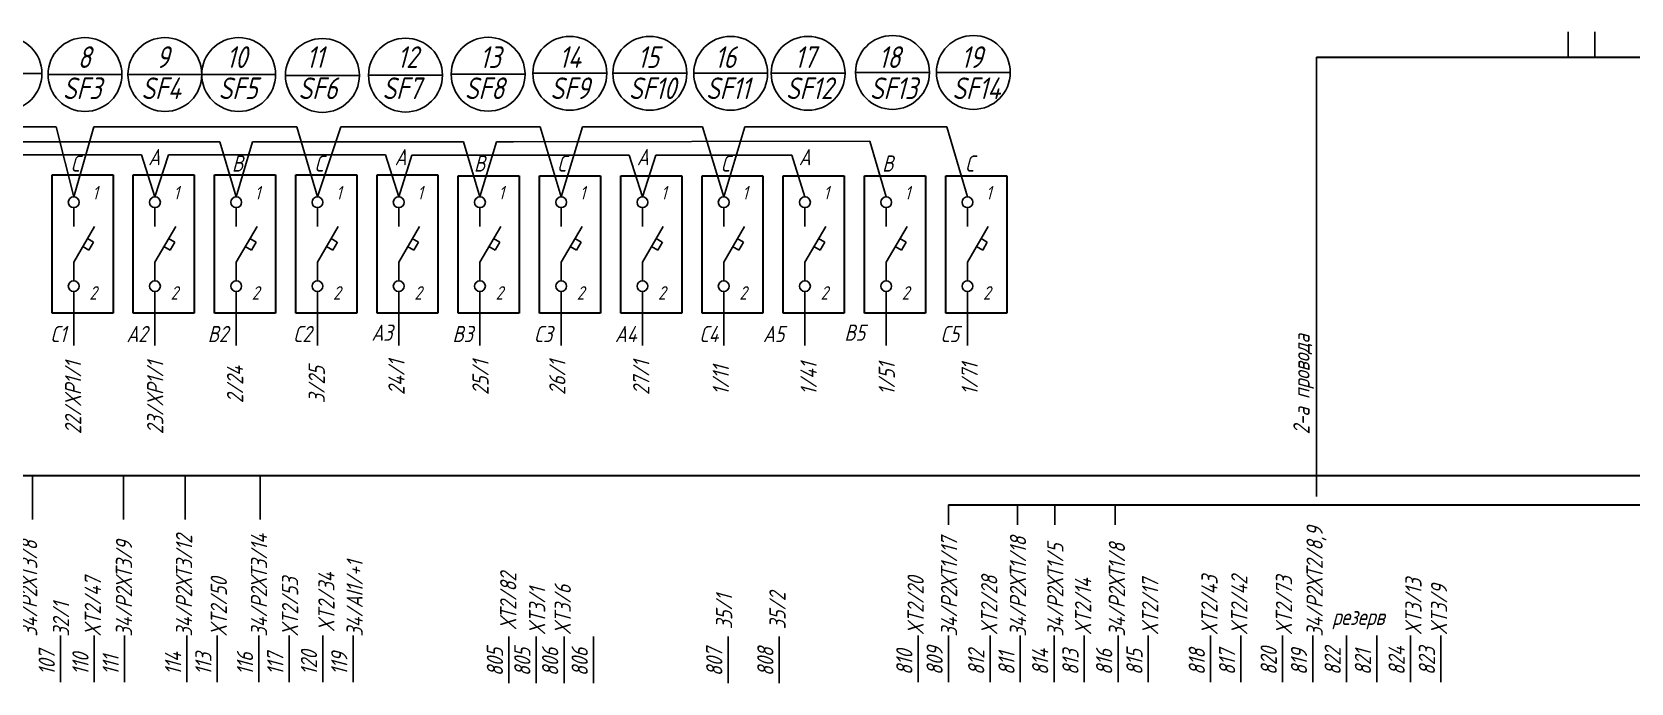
# Model space of a CAD drawing. Header units: millimetres. Extents: x 2301 to 3142, y 6 to 600.
# Drawn here: x 2488.8 to 2784, y 241.4 to 361.6 of the extents above; entities that cross this region are included whole.
import ezdxf

# ---------------------------------------------------------------- set-up
doc = ezdxf.new("R2010")
doc.units = ezdxf.units.MM
doc.styles.get("Standard").update_dxf_attribs({"font": 'GOST_A.TTF', "width": 0.8, "oblique": 15, "height": 3})

msp = doc.modelspace()

# ---------------------------------------------------------------- linework, layer by layer
at = {"color": 250}
for p, q in [((2772.36, 361.65), (2772.36, 357)), ((2777.34, 361.65), (2777.34, 357)), ((2725.91, 275.85), (2725.91, 357))]:
    msp.add_line(p, q, dxfattribs=at)
at = {"color": 7, "lineweight": 30}
for p, q in [((2725.91, 357), (2930.94, 357)), ((2463.47, 279.72), (2929.43, 279.72)), ((2657.99, 274.31), (2927.94, 274.31))]:
    msp.add_line(p, q, dxfattribs=at)
at = {"color": 7, "linetype": 'Continuous'}
for p, q in [((2476.96, 353.96), (2490.61, 353.96)), ((2491.72, 353.79), (2505.37, 353.79)), ((2506.49, 353.79), (2520.14, 353.79)), ((2520.1, 353.79), (2533.75, 353.79)), ((2535.56, 353.62), (2549.21, 353.62)), ((2550.9, 353.68), (2564.55, 353.68)), ((2566.16, 353.84), (2579.81, 353.84)), ((2581.25, 354.01), (2594.9, 354.01)), ((2596.01, 354.01), (2609.66, 354.01)), ((2610.94, 354.01), (2624.59, 354.01)), ((2625.24, 354.01), (2638.89, 354.01)), ((2640.82, 354.17), (2654.47, 354.17)), ((2655.74, 354.17), (2669.39, 354.17)), ((2496.48, 329.2, -124.48), (2496.48, 325.7, -124.48)), ((2496.48, 329.2, -124.48), (2496.48, 325.7, -124.48)), ((2496.48, 329.2, -124.48), (2496.48, 325.7, -124.48)), ((2496.48, 329.2, -124.48), (2496.48, 325.7, -124.48)), ((2496.48, 325.7, -124.48), (2496.48, 329.2, -124.48)), ((2511.48, 329.2, -124.48), (2511.48, 325.7, -124.48)), ((2511.48, 329.2, -124.48), (2511.48, 325.7, -124.48)), ((2511.48, 329.2, -124.48), (2511.48, 325.7, -124.48)), ((2511.48, 329.2, -124.48), (2511.48, 325.7, -124.48)), ((2511.48, 325.7, -124.48), (2511.48, 329.2, -124.48)), ((2526.48, 329.2, -124.48), (2526.48, 325.7, -124.48)), ((2526.48, 329.2, -124.48), (2526.48, 325.7, -124.48)), ((2526.48, 329.2, -124.48), (2526.48, 325.7, -124.48)), ((2526.48, 329.2, -124.48), (2526.48, 325.7, -124.48)), ((2526.48, 325.7, -124.48), (2526.48, 329.2, -124.48)), ((2541.48, 329.2, -124.48), (2541.48, 325.7, -124.48)), ((2541.48, 329.2, -124.48), (2541.48, 325.7, -124.48)), ((2541.48, 329.2, -124.48), (2541.48, 325.7, -124.48)), ((2541.48, 329.2, -124.48), (2541.48, 325.7, -124.48)), ((2541.48, 325.7, -124.48), (2541.48, 329.2, -124.48)), ((2556.48, 329.2, -124.48), (2556.48, 325.7, -124.48)), ((2556.48, 329.2, -124.48), (2556.48, 325.7, -124.48)), ((2556.48, 329.2, -124.48), (2556.48, 325.7, -124.48)), ((2556.48, 329.2, -124.48), (2556.48, 325.7, -124.48)), ((2556.48, 325.7, -124.48), (2556.48, 329.2, -124.48)), ((2571.48, 329.2, -124.48), (2571.48, 325.7, -124.48)), ((2571.48, 329.2, -124.48), (2571.48, 325.7, -124.48)), ((2571.48, 329.2, -124.48), (2571.48, 325.7, -124.48)), ((2571.48, 329.2, -124.48), (2571.48, 325.7, -124.48)), ((2571.48, 325.7, -124.48), (2571.48, 329.2, -124.48)), ((2586.48, 329.2, -124.48), (2586.48, 325.7, -124.48)), ((2586.48, 329.2, -124.48), (2586.48, 325.7, -124.48)), ((2586.48, 329.2, -124.48), (2586.48, 325.7, -124.48)), ((2586.48, 329.2, -124.48), (2586.48, 325.7, -124.48)), ((2586.48, 325.7, -124.48), (2586.48, 329.2, -124.48)), ((2601.48, 329.2, -124.48), (2601.48, 325.7, -124.48)), ((2601.48, 329.2, -124.48), (2601.48, 325.7, -124.48)), ((2601.48, 329.2, -124.48), (2601.48, 325.7, -124.48)), ((2601.48, 329.2, -124.48), (2601.48, 325.7, -124.48)), ((2601.48, 325.7, -124.48), (2601.48, 329.2, -124.48)), ((2616.48, 329.2, -124.48), (2616.48, 325.7, -124.48)), ((2616.48, 329.2, -124.48), (2616.48, 325.7, -124.48)), ((2616.48, 329.2, -124.48), (2616.48, 325.7, -124.48)), ((2616.48, 329.2, -124.48), (2616.48, 325.7, -124.48)), ((2616.48, 325.7, -124.48), (2616.48, 329.2, -124.48)), ((2631.48, 329.2, -124.48), (2631.48, 325.7, -124.48)), ((2631.48, 329.2, -124.48), (2631.48, 325.7, -124.48)), ((2631.48, 329.2, -124.48), (2631.48, 325.7, -124.48)), ((2631.48, 329.2, -124.48), (2631.48, 325.7, -124.48)), ((2631.48, 325.7, -124.48), (2631.48, 329.2, -124.48)), ((2646.48, 329.2, -124.48), (2646.48, 325.7, -124.48)), ((2646.48, 329.2, -124.48), (2646.48, 325.7, -124.48)), ((2646.48, 329.2, -124.48), (2646.48, 325.7, -124.48)), ((2646.48, 329.2, -124.48), (2646.48, 325.7, -124.48)), ((2646.48, 325.7, -124.48), (2646.48, 329.2, -124.48)), ((2661.48, 329.2, -124.48), (2661.48, 325.7, -124.48)), ((2661.48, 329.2, -124.48), (2661.48, 325.7, -124.48)), ((2661.48, 329.2, -124.48), (2661.48, 325.7, -124.48)), ((2661.48, 329.2, -124.48), (2661.48, 325.7, -124.48)), ((2661.48, 325.7, -124.48), (2661.48, 329.2, -124.48)), ((2496.48, 319.13, -124.48), (2500.32, 325.71, -124.48)), ((2511.48, 319.13, -124.48), (2515.32, 325.71, -124.48)), ((2526.48, 319.13, -124.48), (2530.32, 325.71, -124.48)), ((2541.48, 319.13, -124.48), (2545.32, 325.71, -124.48)), ((2556.48, 319.13, -124.48), (2560.32, 325.71, -124.48)), ((2571.48, 319.13, -124.48), (2575.32, 325.71, -124.48)), ((2586.48, 319.13, -124.48), (2590.32, 325.71, -124.48)), ((2601.48, 319.13, -124.48), (2605.32, 325.71, -124.48)), ((2616.48, 319.13, -124.48), (2620.32, 325.71, -124.48)), ((2631.48, 319.13, -124.48), (2635.32, 325.71, -124.48)), ((2646.48, 319.13, -124.48), (2650.32, 325.71, -124.48)), ((2661.48, 319.13, -124.48), (2665.32, 325.71, -124.48)), ((2498.13, 322.01, -124.48), (2499.29, 321.34, -124.48)), ((2498.99, 323.48, -124.48), (2500.14, 322.82, -124.48)), ((2499.29, 321.37, -124.48), (2500.15, 322.83, -124.48)), ((2513.13, 322.01, -124.48), (2514.29, 321.34, -124.48)), ((2513.99, 323.48, -124.48), (2515.14, 322.82, -124.48)), ((2514.29, 321.37, -124.48), (2515.15, 322.83, -124.48)), ((2528.13, 322.01, -124.48), (2529.29, 321.34, -124.48)), ((2528.99, 323.48, -124.48), (2530.14, 322.82, -124.48)), ((2529.29, 321.37, -124.48), (2530.15, 322.83, -124.48)), ((2543.13, 322.01, -124.48), (2544.29, 321.34, -124.48)), ((2543.99, 323.48, -124.48), (2545.14, 322.82, -124.48)), ((2544.29, 321.37, -124.48), (2545.15, 322.83, -124.48)), ((2558.13, 322.01, -124.48), (2559.29, 321.34, -124.48)), ((2558.99, 323.48, -124.48), (2560.14, 322.82, -124.48)), ((2559.29, 321.37, -124.48), (2560.15, 322.83, -124.48)), ((2573.13, 322.01, -124.48), (2574.29, 321.34, -124.48)), ((2573.99, 323.48, -124.48), (2575.14, 322.82, -124.48)), ((2574.29, 321.37, -124.48), (2575.15, 322.83, -124.48)), ((2588.13, 322.01, -124.48), (2589.29, 321.34, -124.48)), ((2588.99, 323.48, -124.48), (2590.14, 322.82, -124.48)), ((2589.29, 321.37, -124.48), (2590.15, 322.83, -124.48)), ((2603.13, 322.01, -124.48), (2604.29, 321.34, -124.48)), ((2603.99, 323.48, -124.48), (2605.14, 322.82, -124.48)), ((2604.29, 321.37, -124.48), (2605.15, 322.83, -124.48)), ((2618.13, 322.01, -124.48), (2619.29, 321.34, -124.48)), ((2618.99, 323.48, -124.48), (2620.14, 322.82, -124.48)), ((2619.29, 321.37, -124.48), (2620.15, 322.83, -124.48)), ((2633.13, 322.01, -124.48), (2634.29, 321.34, -124.48)), ((2633.99, 323.48, -124.48), (2635.14, 322.82, -124.48)), ((2634.29, 321.37, -124.48), (2635.15, 322.83, -124.48)), ((2648.13, 322.01, -124.48), (2649.29, 321.34, -124.48)), ((2648.99, 323.48, -124.48), (2650.14, 322.82, -124.48)), ((2649.29, 321.37, -124.48), (2650.15, 322.83, -124.48)), ((2663.13, 322.01, -124.48), (2664.29, 321.34, -124.48)), ((2663.99, 323.48, -124.48), (2665.14, 322.82, -124.48)), ((2664.29, 321.37, -124.48), (2665.15, 322.83, -124.48)), ((2496.48, 319.13, -124.48), (2496.48, 315.7, -124.48)), ((2496.48, 319.13, -124.48), (2496.48, 315.7, -124.48)), ((2496.48, 319.13, -124.48), (2496.48, 315.7, -124.48)), ((2496.48, 319.13, -124.48), (2496.48, 315.7, -124.48)), ((2511.48, 319.13, -124.48), (2511.48, 315.7, -124.48)), ((2511.48, 319.13, -124.48), (2511.48, 315.7, -124.48)), ((2511.48, 319.13, -124.48), (2511.48, 315.7, -124.48)), ((2511.48, 319.13, -124.48), (2511.48, 315.7, -124.48)), ((2526.48, 319.13, -124.48), (2526.48, 315.7, -124.48)), ((2526.48, 319.13, -124.48), (2526.48, 315.7, -124.48)), ((2526.48, 319.13, -124.48), (2526.48, 315.7, -124.48)), ((2526.48, 319.13, -124.48), (2526.48, 315.7, -124.48)), ((2541.48, 319.13, -124.48), (2541.48, 315.7, -124.48)), ((2541.48, 319.13, -124.48), (2541.48, 315.7, -124.48)), ((2541.48, 319.13, -124.48), (2541.48, 315.7, -124.48)), ((2541.48, 319.13, -124.48), (2541.48, 315.7, -124.48)), ((2556.48, 319.13, -124.48), (2556.48, 315.7, -124.48)), ((2556.48, 319.13, -124.48), (2556.48, 315.7, -124.48)), ((2556.48, 319.13, -124.48), (2556.48, 315.7, -124.48)), ((2556.48, 319.13, -124.48), (2556.48, 315.7, -124.48)), ((2571.48, 319.13, -124.48), (2571.48, 315.7, -124.48)), ((2571.48, 319.13, -124.48), (2571.48, 315.7, -124.48)), ((2571.48, 319.13, -124.48), (2571.48, 315.7, -124.48)), ((2571.48, 319.13, -124.48), (2571.48, 315.7, -124.48)), ((2586.48, 319.13, -124.48), (2586.48, 315.7, -124.48)), ((2586.48, 319.13, -124.48), (2586.48, 315.7, -124.48)), ((2586.48, 319.13, -124.48), (2586.48, 315.7, -124.48)), ((2586.48, 319.13, -124.48), (2586.48, 315.7, -124.48)), ((2601.48, 319.13, -124.48), (2601.48, 315.7, -124.48)), ((2601.48, 319.13, -124.48), (2601.48, 315.7, -124.48)), ((2601.48, 319.13, -124.48), (2601.48, 315.7, -124.48)), ((2601.48, 319.13, -124.48), (2601.48, 315.7, -124.48)), ((2616.48, 319.13, -124.48), (2616.48, 315.7, -124.48)), ((2616.48, 319.13, -124.48), (2616.48, 315.7, -124.48)), ((2616.48, 319.13, -124.48), (2616.48, 315.7, -124.48)), ((2616.48, 319.13, -124.48), (2616.48, 315.7, -124.48)), ((2631.48, 319.13, -124.48), (2631.48, 315.7, -124.48)), ((2631.48, 319.13, -124.48), (2631.48, 315.7, -124.48)), ((2631.48, 319.13, -124.48), (2631.48, 315.7, -124.48)), ((2631.48, 319.13, -124.48), (2631.48, 315.7, -124.48)), ((2646.48, 319.13, -124.48), (2646.48, 315.7, -124.48)), ((2646.48, 319.13, -124.48), (2646.48, 315.7, -124.48)), ((2646.48, 319.13, -124.48), (2646.48, 315.7, -124.48)), ((2646.48, 319.13, -124.48), (2646.48, 315.7, -124.48)), ((2661.48, 319.13, -124.48), (2661.48, 315.7, -124.48)), ((2661.48, 319.13, -124.48), (2661.48, 315.7, -124.48)), ((2661.48, 319.13, -124.48), (2661.48, 315.7, -124.48)), ((2661.48, 319.13, -124.48), (2661.48, 315.7, -124.48)), ((2496.48, 313.7, -124.48), (2496.48, 303.72, -124.48)), ((2511.48, 313.7, -124.48), (2511.48, 303.72, -124.48)), ((2526.48, 313.7, -124.48), (2526.48, 303.72, -124.48)), ((2541.48, 313.7, -124.48), (2541.48, 303.72, -124.48)), ((2556.48, 313.7, -124.48), (2556.48, 303.72, -124.48)), ((2571.48, 313.7, -124.48), (2571.48, 303.72, -124.48)), ((2586.48, 313.7, -124.48), (2586.48, 303.72, -124.48)), ((2601.48, 313.7, -124.48), (2601.48, 303.72, -124.48)), ((2616.48, 313.7, -124.48), (2616.48, 303.72, -124.48)), ((2631.48, 313.7, -124.48), (2631.48, 303.72, -124.48)), ((2646.48, 313.7, -124.48), (2646.48, 303.72, -124.48)), ((2661.48, 313.7, -124.48), (2661.48, 303.72, -124.48))]:
    msp.add_line(p, q, dxfattribs=at)
at = {"color": 7}
for p, q in [((2471.9, 344.13), (2493.23, 344.13)), ((2493.23, 344.13, -124.48), (2496.48, 331.2, -124.48)), ((2500.18, 344.13, -124.48), (2496.48, 331.2, -124.48)), ((2500.18, 344.13), (2537.66, 344.13)), ((2537.66, 344.13, -124.48), (2541.48, 331.2, -124.48)), ((2545.82, 344.13, -124.48), (2541.48, 331.2, -124.48)), ((2545.82, 344.13), (2582.57, 344.13)), ((2582.57, 344.13, -124.48), (2586.48, 331.2, -124.48)), ((2590.39, 344.13, -124.48), (2586.48, 331.2, -124.48)), ((2590.39, 344.13), (2612.57, 344.13)), ((2612.57, 344.13, -124.48), (2616.48, 331.2, -124.48)), ((2620.39, 344.13, -124.48), (2616.48, 331.2, -124.48)), ((2620.39, 344.13), (2657.7, 344.13)), ((2657.7, 344.13, -124.48), (2661.48, 331.2, -124.48)), ((2523.48, 341.35, -124.48), (2484.7, 341.33, -4.83)), ((2523.48, 341.35, -124.48), (2526.48, 331.2, -124.48)), ((2529.48, 341.35, -124.48), (2526.48, 331.2, -124.48)), ((2529.48, 341.35, -124.48), (2538.48, 341.35, -124.48)), ((2538.48, 341.35, -124.48), (2568.41, 341.35, -124.48)), ((2568.41, 341.35, -124.48), (2571.48, 331.2, -124.48)), ((2574.55, 341.35, -124.48), (2571.48, 331.2, -124.48)), ((2574.55, 341.35, -124.48), (2577.66, 341.35, -124.48)), ((2577.66, 341.35, -124.48), (2643.48, 341.47, -124.48)), ((2643.48, 341.47, -124.48), (2646.48, 331.2, -124.48)), ((2471.94, 338.95), (2509.02, 338.95)), ((2509.02, 338.95, -124.48), (2511.48, 331.2, -124.48)), ((2513.95, 338.95, -124.48), (2511.48, 331.2, -124.48)), ((2513.95, 338.95), (2554.02, 338.95)), ((2554.02, 338.95, -124.48), (2556.48, 331.2, -124.48)), ((2558.92, 338.88, -124.48), (2556.48, 331.2, -124.48)), ((2558.92, 338.88), (2599.04, 338.88)), ((2599.04, 338.88, -124.48), (2601.48, 331.2, -124.48)), ((2603.92, 338.88, -124.48), (2601.48, 331.2, -124.48)), ((2603.92, 338.88), (2629.04, 338.88)), ((2629.04, 338.88, -124.48), (2631.48, 331.2, -124.48)), ((2488.84, 271.59), (2488.84, 279.72)), ((2505.64, 271.59), (2505.64, 279.72)), ((2517.04, 271.59), (2517.04, 279.72)), ((2530.88, 271.59), (2530.88, 279.72)), ((2657.99, 270.59), (2657.99, 274.31)), ((2670.7, 270.59), (2670.7, 274.31)), ((2677.6, 270.59), (2677.6, 274.31)), ((2688.75, 270.59), (2688.75, 274.31)), ((2494.05, 241.59), (2494.05, 250.16)), ((2500.28, 241.59), (2500.28, 250.16)), ((2505.86, 241.59), (2505.86, 250.16)), ((2517.38, 241.59), (2517.38, 250.16)), ((2522.97, 241.59), (2522.97, 250.16)), ((2530.66, 241.59), (2530.66, 250.16)), ((2536.24, 241.59), (2536.24, 250.16)), ((2542.47, 241.59), (2542.47, 250.16)), ((2548.05, 241.59), (2548.05, 250.16)), ((2576.79, 241.4), (2576.79, 249.98)), ((2581.85, 241.4), (2581.85, 249.98)), ((2587, 241.4), (2587, 249.98)), ((2592.44, 241.4), (2592.44, 249.98)), ((2617.29, 241.4), (2617.29, 249.98)), ((2626.72, 241.4), (2626.72, 249.98)), ((2652.38, 241.59), (2652.38, 250.16)), ((2657.97, 241.59), (2657.97, 250.16)), ((2665.66, 241.59), (2665.66, 250.16)), ((2671.24, 241.59), (2671.24, 250.16)), ((2677.47, 241.59), (2677.47, 250.16)), ((2683.05, 241.59), (2683.05, 250.16)), ((2689.28, 241.59), (2689.28, 250.16)), ((2694.86, 241.59), (2694.86, 250.16)), ((2706.38, 241.59), (2706.38, 250.16)), ((2711.97, 241.59), (2711.97, 250.16)), ((2719.66, 241.59), (2719.66, 250.16)), ((2725.24, 241.59), (2725.24, 250.16)), ((2731.47, 241.59), (2731.47, 250.16)), ((2737.05, 241.59), (2737.05, 250.16)), ((2743.28, 241.59), (2743.28, 250.16)), ((2748.86, 241.59), (2748.86, 250.16))]:
    msp.add_line(p, q, dxfattribs=at)
at = {"color": 7, "linetype": 'Continuous', "lineweight": 30}
for p, q in [((2492.48, 309.7, -124.48), (2492.48, 335.26, -124.48)), ((2492.48, 335.26, -124.48), (2503.73, 335.26, -124.48)), ((2503.73, 335.26, -124.48), (2503.73, 309.7, -124.48)), ((2507.48, 309.7, -124.48), (2507.48, 335.26, -124.48)), ((2507.48, 335.26, -124.48), (2518.73, 335.26, -124.48)), ((2518.73, 335.26, -124.48), (2518.73, 309.7, -124.48)), ((2522.48, 309.7, -124.48), (2522.48, 335.26, -124.48)), ((2522.48, 335.26, -124.48), (2533.73, 335.26, -124.48)), ((2533.73, 335.26, -124.48), (2533.73, 309.7, -124.48)), ((2537.48, 309.7, -124.48), (2537.48, 335.26, -124.48)), ((2537.48, 335.26, -124.48), (2548.73, 335.26, -124.48)), ((2548.73, 335.26, -124.48), (2548.73, 309.7, -124.48)), ((2552.48, 309.7, -124.48), (2552.48, 335.26, -124.48)), ((2552.48, 335.26, -124.48), (2563.73, 335.26, -124.48)), ((2563.73, 335.26, -124.48), (2563.73, 309.7, -124.48)), ((2567.48, 309.7, -124.48), (2567.48, 335.06, -124.48)), ((2567.48, 335.06, -124.48), (2578.73, 335.06, -124.48)), ((2578.73, 335.06, -124.48), (2578.73, 309.7, -124.48)), ((2582.48, 309.7, -124.48), (2582.48, 335.06, -124.48)), ((2582.48, 335.06, -124.48), (2593.73, 335.06, -124.48)), ((2593.73, 335.06, -124.48), (2593.73, 309.7, -124.48)), ((2597.48, 309.7, -124.48), (2597.48, 335.06, -124.48)), ((2597.48, 335.06, -124.48), (2608.73, 335.06, -124.48)), ((2608.73, 335.06, -124.48), (2608.73, 309.7, -124.48)), ((2612.48, 309.7, -124.48), (2612.48, 335.06, -124.48)), ((2612.48, 335.06, -124.48), (2623.73, 335.06, -124.48)), ((2623.73, 335.06, -124.48), (2623.73, 309.7, -124.48)), ((2627.48, 309.7, -124.48), (2627.48, 335.06, -124.48)), ((2627.48, 335.06, -124.48), (2638.73, 335.06, -124.48)), ((2638.73, 335.06, -124.48), (2638.73, 309.7, -124.48)), ((2642.48, 309.7, -124.48), (2642.48, 335.06, -124.48)), ((2642.48, 335.06, -124.48), (2653.73, 335.06, -124.48)), ((2653.73, 335.06, -124.48), (2653.73, 309.7, -124.48)), ((2657.48, 309.7, -124.48), (2657.48, 335.06, -124.48)), ((2657.48, 335.06, -124.48), (2668.73, 335.06, -124.48)), ((2668.73, 335.06, -124.48), (2668.73, 309.7, -124.48)), ((2503.73, 309.7, -124.48), (2492.48, 309.7, -124.48)), ((2518.73, 309.7, -124.48), (2507.48, 309.7, -124.48)), ((2533.73, 309.7, -124.48), (2522.48, 309.7, -124.48)), ((2548.73, 309.7, -124.48), (2537.48, 309.7, -124.48)), ((2563.73, 309.7, -124.48), (2552.48, 309.7, -124.48)), ((2578.73, 309.7, -124.48), (2567.48, 309.7, -124.48)), ((2593.73, 309.7, -124.48), (2582.48, 309.7, -124.48)), ((2608.73, 309.7, -124.48), (2597.48, 309.7, -124.48)), ((2623.73, 309.7, -124.48), (2612.48, 309.7, -124.48)), ((2638.73, 309.7, -124.48), (2627.48, 309.7, -124.48)), ((2653.73, 309.7, -124.48), (2642.48, 309.7, -124.48)), ((2668.73, 309.7, -124.48), (2657.48, 309.7, -124.48))]:
    msp.add_line(p, q, dxfattribs=at)
at = {"color": 7, "linetype": 'Continuous'}
for centre, radius in [((2483.79, 353.96), 6.82), ((2498.55, 353.79), 6.82), ((2513.31, 353.79), 6.82), ((2526.93, 353.79), 6.82), ((2542.39, 353.62), 6.82), ((2557.73, 353.68), 6.82), ((2572.98, 353.84), 6.82), ((2588.07, 354.01), 6.82), ((2602.84, 354.01), 6.82), ((2617.76, 354.01), 6.82), ((2632.06, 354.01), 6.82), ((2647.64, 354.17), 6.82), ((2662.57, 354.17), 6.82), ((2496.48, 330.2, -124.48), 1), ((2511.48, 330.2, -124.48), 1), ((2526.48, 330.2, -124.48), 1), ((2541.48, 330.2, -124.48), 1), ((2556.48, 330.2, -124.48), 1), ((2571.48, 330.2, -124.48), 1), ((2586.48, 330.2, -124.48), 1), ((2601.48, 330.2, -124.48), 1), ((2616.48, 330.2, -124.48), 1), ((2631.48, 330.2, -124.48), 1), ((2646.48, 330.2, -124.48), 1), ((2661.48, 330.2, -124.48), 1), ((2496.48, 314.7, -124.48), 1), ((2511.48, 314.7, -124.48), 1), ((2526.48, 314.7, -124.48), 1), ((2541.48, 314.7, -124.48), 1), ((2556.48, 314.7, -124.48), 1), ((2571.48, 314.7, -124.48), 1), ((2586.48, 314.7, -124.48), 1), ((2601.48, 314.7, -124.48), 1), ((2616.48, 314.7, -124.48), 1), ((2631.48, 314.7, -124.48), 1), ((2646.48, 314.7, -124.48), 1), ((2661.48, 314.7, -124.48), 1)]:
    msp.add_circle(centre, radius, dxfattribs=at)

# ---------------------------------------------------------------- texts
at = {"color": 7, "linetype": 'Continuous', "oblique": 15}
for s, height, p in [('8', 4, (2497.21, 355, -124.48)), ('9', 4, (2511.71, 355, -124.48)), ('10', 4, (2524.65, 355, -124.48)), ('11', 4, (2539.4, 355, -124.48)), ('12', 4, (2556.21, 355, -124.48)), ('13', 4, (2571.43, 355, -124.48)), ('14', 4, (2586.06, 355, -124.48)), ('15', 4, (2600.56, 355, -124.48)), ('16', 4, (2614.81, 355, -124.48)), ('17', 4, (2629.56, 355, -124.48)), ('18', 4, (2645.06, 355, -124.48)), ('19', 4, (2660.28, 355, -124.48)), ('SF3', 4, (2494.45, 349.25, -124.48)), ('SF4', 4, (2508.95, 349.25, -124.48)), ('SF5', 4, (2523.2, 349.25, -124.48)), ('SF6', 4, (2537.95, 349.25, -124.48)), ('SF7', 4, (2553.45, 349.25, -124.48)), ('SF8', 4, (2568.66, 349.25, -124.48)), ('SF9', 4, (2584.45, 349.25, -124.48)), ('SF10', 4, (2598.95, 349.25, -124.48)), ('SF11', 4, (2613.2, 349.25, -124.48)), ('SF12', 4, (2627.95, 349.25, -124.48)), ('SF13', 4, (2643.45, 349.25, -124.48)), ('SF14', 4, (2658.66, 349.25, -124.48)), ('A', 3, (2510.24, 337.03, -124.48)), ('A', 3, (2555.74, 337.03, -124.48)), ('A', 3, (2600.45, 337.03, -124.48)), ('A', 3, (2630.35, 337.03, -124.48)), ('C', 3, (2495.86, 335.85, -124.48)), ('B', 3, (2525.69, 335.85, -124.48)), ('C', 3, (2540.87, 335.85, -124.48)), ('B', 3, (2570.38, 335.85, -124.48)), ('C', 3, (2585.68, 335.85, -124.48)), ('C', 3, (2615.89, 335.85, -124.48)), ('B', 3, (2645.75, 335.85, -124.48)), ('C', 3, (2660.99, 335.85, -124.48)), ('1', 2.5, (2499.91, 330.7, -124.48)), ('1', 2.5, (2514.91, 330.7, -124.48)), ('1', 2.5, (2529.91, 330.7, -124.48)), ('1', 2.5, (2544.91, 330.7, -124.48)), ('1', 2.5, (2559.91, 330.7, -124.48)), ('1', 2.5, (2574.91, 330.7, -124.48)), ('1', 2.5, (2589.91, 330.7, -124.48)), ('1', 2.5, (2604.91, 330.7, -124.48)), ('1', 2.5, (2619.91, 330.7, -124.48)), ('1', 2.5, (2634.91, 330.7, -124.48)), ('1', 2.5, (2649.91, 330.7, -124.48)), ('1', 2.5, (2664.91, 330.7, -124.48)), ('2', 2.5, (2499.36, 312.2, -124.48)), ('2', 2.5, (2514.36, 312.2, -124.48)), ('2', 2.5, (2529.36, 312.2, -124.48)), ('2', 2.5, (2544.36, 312.2, -124.48)), ('2', 2.5, (2559.36, 312.2, -124.48)), ('2', 2.5, (2574.36, 312.2, -124.48)), ('2', 2.5, (2589.36, 312.2, -124.48)), ('2', 2.5, (2604.36, 312.2, -124.48)), ('2', 2.5, (2619.36, 312.2, -124.48)), ('2', 2.5, (2634.36, 312.2, -124.48)), ('2', 2.5, (2649.36, 312.2, -124.48)), ('2', 2.5, (2664.36, 312.2, -124.48)), ('C1', 3, (2492.12, 304.36, -124.48)), ('A2', 3, (2506.22, 304.36, -124.48)), ('B2', 3, (2521.22, 304.36, -124.48)), ('C2', 3, (2536.95, 304.36, -124.48)), ('A3', 3, (2551.45, 304.61, -124.48)), ('B3', 3, (2566.41, 304.36, -124.48)), ('C3', 3, (2581.41, 304.36, -124.48)), ('A4', 3, (2596.41, 304.36, -124.48)), ('C4', 3, (2611.95, 304.36, -124.48)), ('A5', 3, (2623.73, 304.36, -124.48)), ('B5', 3, (2638.77, 304.61, -124.48)), ('C5', 3, (2656.46, 304.36, -124.48)), ('резерв', 3, (2728.83, 252.13, -124.48))]:
    msp.add_text(s, height=height, dxfattribs=at).set_placement(p)
for s, p in [('2-а провода', (2724.65, 287.31, -124.48)), ('22/XP1/1', (2497.87, 287.36, -124.48)), ('23/XP1/1', (2513.02, 287.36, -124.48)), ('24/1', (2557.57, 294.6, -124.48)), ('25/1', (2573.08, 294.6, -124.48)), ('26/1', (2587.27, 294.6, -124.48)), ('27/1', (2602.75, 294.6, -124.48)), ('2/24', (2527.77, 293.08, -124.48)), ('3/25', (2542.84, 293.08, -124.48)), ('1/11', (2617.45, 294.6, -124.48)), ('1/41', (2633.65, 294.6, -124.48)), ('1/51', (2648.08, 294.6, -124.48)), ('1/71', (2663.39, 294.6, -124.48))]:
    msp.add_text(s, height=3, rotation=90, dxfattribs=at).set_placement(p)
at = {"color": 7, "oblique": 15}
for s, p in [('34/Р2ХТ3/12', (2518.35, 249.97, -248.96)), ('34/Р2ХТ3/14', (2532.19, 249.97, -248.96)), ('34/Р2ХТ1/17', (2659.59, 249.97, -248.96)), ('34/Р2ХТ1/18', (2672.31, 249.97, -248.96)), ('34/Р2ХТ2/8,9', (2727.08, 249.97, -248.96)), ('34/Р2ХТ3/8', (2489.74, 249.97, -248.96)), ('34/Р2ХТ3/9', (2507.26, 249.97, -248.96)), ('34/Р2ХТ1/5', (2679.21, 249.97, -248.96)), ('34/Р2ХТ1/8', (2690.58, 249.97, -248.96)), ('34/AI1/+1', (2549.84, 249.97, -248.96)), ('XT2/47', (2501.51, 249.97, -248.96)), ('XT2/50', (2524.77, 249.97, -248.96)), ('XT2/53', (2537.92, 249.97, -248.96)), ('XT2/34', (2544.63, 250.82, -124.48)), ('ХТ2/82', (2578.2, 251.32, -124.48)), ('XT3/6', (2588.26, 250.26, -124.48)), ('XT2/20', (2653.42, 250.26, -124.48)), ('XT2/28', (2667, 250.26, -124.48)), ('XT2/14', (2684.34, 250.26, -124.48)), ('XT2/17', (2696.72, 250.26, -124.48)), ('XT2/43', (2707.66, 250.26, -124.48)), ('XT2/42', (2713.17, 250.26, -124.48)), ('XT2/73', (2721.42, 250.26, -124.48)), ('XT3/13', (2745.32, 250.26, -124.48)), ('XT3/9', (2750.05, 250.26, -124.48)), ('XT3/1', (2583.54, 250.26, -124.48)), ('35/1', (2618.05, 251.32, -124.48)), ('35/2', (2627.91, 251.32, -124.48)), ('32/1', (2495.63, 249.97, -248.96)), ('107', (2493, 242.86, -124.48)), ('805', (2575.74, 242.67, -124.48)), ('805', (2580.8, 242.67, -124.48)), ('806', (2585.94, 242.67, -124.48)), ('806', (2591.39, 242.67, -124.48)), ('807', (2616.24, 242.67, -124.48)), ('808', (2625.67, 242.67, -124.48)), ('809', (2656.92, 242.86, -124.48)), ('812', (2664.6, 242.86, -124.48)), ('813', (2682, 242.86, -124.48)), ('815', (2693.81, 242.86, -124.48)), ('818', (2705.33, 242.86, -124.48)), ('817', (2710.92, 242.86, -124.48)), ('820', (2718.6, 242.86, -124.48)), ('819', (2724.19, 242.86, -124.48)), ('822', (2730.41, 242.86, -124.48)), ('821', (2736, 242.86, -124.48)), ('824', (2742.22, 242.86, -124.48)), ('823', (2747.81, 242.86, -124.48)), ('110', (2499.22, 242.86, -124.48)), ('111', (2504.81, 242.86, -124.48)), ('114', (2516.33, 242.86, -124.48)), ('113', (2521.92, 242.86, -124.48)), ('116', (2529.6, 242.86, -124.48)), ('117', (2535.19, 242.86, -124.48)), ('120', (2541.41, 242.86, -124.48)), ('119', (2547, 242.86, -124.48)), ('810', (2651.33, 242.86, -124.48)), ('811', (2670.19, 242.86, -124.48)), ('814', (2676.41, 242.86, -124.48)), ('816', (2688.22, 242.86, -124.48))]:
    msp.add_text(s, height=3, rotation=90, dxfattribs=at).set_placement(p)

doc.saveas('drawing.dxf')
